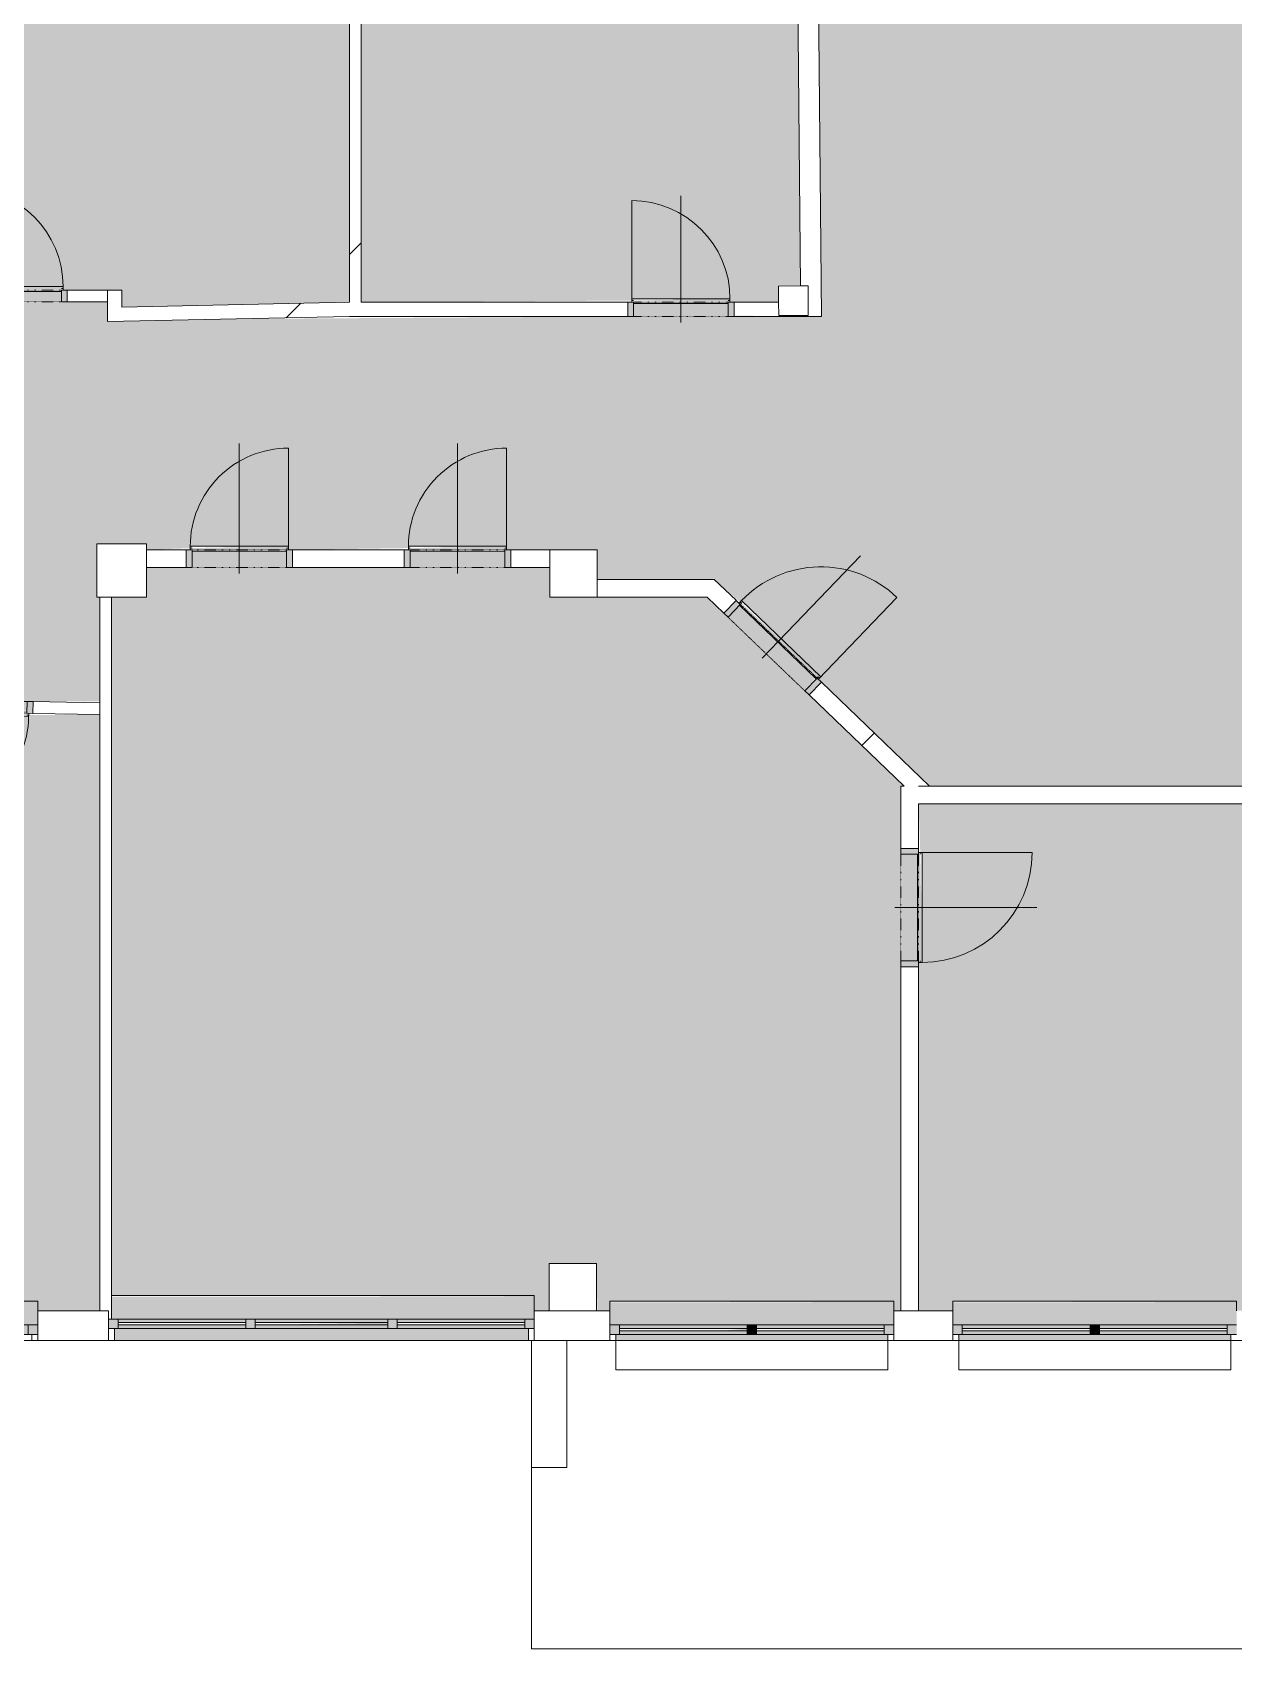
# Model space of a CAD drawing. Header units: millimetres. Extents: x 48671 to 278361, y -45352 to 20466.
# Drawn here: x 208099 to 218259, y -31577 to -17908 of the extents above; entities that cross this region are included whole.
import ezdxf

# ---------------------------------------------------------------- set-up
doc = ezdxf.new("R2010")
doc.units = ezdxf.units.MM
doc.linetypes.add('Čerchovaná se dvěma tečkami', pattern=[2.59, 1, -0.53, 0, -0.53, 0, -0.53])
for name, color, linetype, lineweight in [('A-DETL-THIN', 151, 'Continuous', 13), ('A-DOOR', 31, 'Continuous', 13), ('A-DOOR-FRAM', 31, 'Continuous', 25), ('A-FLOR', 192, 'Continuous', 13), ('A-GENM', 13, 'Continuous', 13), ('A-GLAZ', 151, 'Continuous', 13), ('A-WALL', 113, 'Continuous', 13), ('A-WALL-PATT', 111, 'Continuous', 35), ('Q-SPCQ', 91, 'Continuous', 13), ('S-COLS', 52, 'Continuous', 13)]:
    doc.layers.add(name, color=color, linetype=linetype, lineweight=lineweight)
pattern_1 = [(45, (128744.6, 0), (-4242.64, 4242.64), [])]
pattern_2 = [(45, (128745, 0), (-7184.2, 7184.2), []), (45, (131618, 0), (-7184.2, 7184.2), []), (45, (137366, 0), (-4310.5, 10057.9), [4064, -2032, 67.06, -1964.94])]

# ---------------------------------------------------------------- blocks, each defined once
blk = doc.blocks.new('DVERE_1k_oblozka - DD03_01_800x1970_koupelna-1935638-Mapka _ závislý 4')
at = {"layer": 'A-DOOR', "lineweight": 9}
h = blk.add_hatch(color=151, dxfattribs=at)
h.paths.add_polyline_path([(450, -63), (450, 57), (400, 57), (400, -63)])
h.paths.add_polyline_path([(-400, -63), (-400, 57), (-450, 57), (-450, -63)])
blk.add_hatch(color=151, dxfattribs=at).paths.add_polyline_path([(321, 47), (400, 57), (415, 87), (-400, 72), (-400, 47)])
for p, q in [((0, -113), (0, 957)), ((-415, 57), (-415, 917)), ((-400, 57), (-450, 57)), ((-450, 57), (-450, -63)), ((415, 87), (-415, 87)), ((-415, 87), (-415, 72)), ((-415, 72), (-400, 72)), ((-400, -63), (-400, 57)), ((-400, 47), (400, 47)), ((305, 87), (-305, 87)), ((400, 72), (415, 72)), ((450, 57), (400, 57)), ((400, 57), (400, -63)), ((415, 72), (415, 87)), ((415, 87), (415, 57)), ((450, -63), (450, 57)), ((-450, -63), (-400, -63)), ((400, -63), (450, -63))]:
    blk.add_line(p, q, dxfattribs=at)
at = {"layer": 'A-DOOR', "linetype": 'Čerchovaná se dvěma tečkami', "lineweight": 9}
for p, q in [((-400, 57), (400, 57)), ((-400, -63), (400, -63))]:
    blk.add_line(p, q, dxfattribs=at)
at = {"layer": 'A-DOOR', "lineweight": 9}
blk.add_arc((-415, 87), 830, 360, 90, dxfattribs=at)
at = {"layer": 'A-DOOR-FRAM', "lineweight": 9}
for p, q in [((-400, 57), (-450, 57)), ((-400, -63), (-400, 57)), ((400, 57), (400, -63)), ((400, 57), (450, 57)), ((-450, -63), (-400, -63)), ((450, -63), (400, -63))]:
    blk.add_line(p, q, dxfattribs=at)
blk = doc.blocks.new('OKNO_1k_nadsvetlik - OKNO_1k_nadsvetlik_1200 x 1850-1969509-Mapka _ závislý 4')
at = {"layer": 'A-GLAZ', "lineweight": 9}
h = blk.add_hatch(color=256, dxfattribs=at)
h.paths.add_polyline_path([(520, 75), (520, -5), (600, -5), (600, 75)])
h.paths.add_polyline_path([(-600, 75), (-600, -5), (-520, -5), (-520, 75)])
blk.add_hatch(color=256, dxfattribs=at).paths.add_polyline_path([(-520, 75), (-520, -5), (520, -5), (520, 75), (-200, 75)])
for p, q in [((-550, 126), (-600, 126)), ((-600, 75), (-550, 75)), ((-520, 75), (-600, 75)), ((-550, 75), (-550, 125)), ((520, 75), (-520, 75)), ((-520, 75), (-520, -5)), ((600, 75), (520, 75)), ((520, -5), (520, 75)), ((600, 126), (550, 126)), ((550, 125), (550, 75)), ((550, 75), (600, 75)), ((-600, -5), (-520, -5)), ((-520, -5), (520, -5)), ((520, -5), (600, -5))]:
    blk.add_line(p, q, dxfattribs=at)
blk = doc.blocks.new('parapet s nosem_vnitní - parapet s nosem_vnitní-V112-Mapka _ závislý 4')
at = {"layer": 'A-GENM', "lineweight": 9}
for points in [[(-200, 0), (-600, 0), (-600, -190), (600, -190), (600, 0), (520, 0)], [(-600, -190), (-600, -197), (-200, -190)]]:
    blk.add_hatch(color=151, dxfattribs=at).paths.add_polyline_path(points)
for p, q in [((-600, -190), (-600, -120)), ((600, -120), (600, -190)), ((-600, -190), (-600, -200)), ((-600, -200), (600, -200)), ((-600, -200), (600, -200)), ((600, -200), (600, -190))]:
    blk.add_line(p, q, dxfattribs=at)
blk = doc.blocks.new('OKNO_3k_nadsvetlik - OKNO_3k_nadsvetlik_3600x1850-1975422-Mapka _ závislý 4')
at = {"layer": 'A-GLAZ', "lineweight": 9}
h = blk.add_hatch(color=256, dxfattribs=at)
h.paths.add_polyline_path([(1800, 25), (1720, 25), (1720, -55), (1800, -53)])
h.paths.add_polyline_path([(-1800, 25), (-1800, -55), (-1720, -55), (-1720, 25)])
h = blk.add_hatch(color=256, dxfattribs=at)
h.paths.add_polyline_path([(-640, 25), (-1720, 25), (-1720, -5), (-640, -5)])
h.paths.add_polyline_path([(746, 25), (640, 25), (640, -5), (1720, -5), (1720, 25)])
h.paths.add_polyline_path([(-560, 25), (-560, -5), (560, -5), (560, 25)])
h.paths.add_polyline_path([(560, -25), (-560, -25), (-560, -55), (560, -55)])
h.paths.add_polyline_path([(-1307, -25), (-1720, -25), (-1720, -55), (-640, -55), (-640, -25)])
h.paths.add_polyline_path([(746, -25), (640, -25), (640, -55), (1720, -55), (1720, -25)])
h = blk.add_hatch(color=256, dxfattribs=at)
h.paths.add_polyline_path([(-640, 25), (-640, -55), (-560, -55), (-560, 25)])
h.paths.add_polyline_path([(560, 25), (560, -55), (640, -55), (640, 25)])
blk.add_hatch(color=256, dxfattribs=at).paths.add_polyline_path([(-560, -5), (-560, -25), (560, -5)])
at = {"layer": 'A-GLAZ', "color": 63, "lineweight": 9}
for p, q in [((-1800, 25), (-1750, 25)), ((-1720, 25), (-1800, 25)), ((-1750, 25), (-1750, 125)), ((-1720, -55), (-1720, 25)), ((-560, 25), (-640, 25)), ((-640, 25), (-640, -55)), ((-560, -55), (-560, 25)), ((640, 25), (560, 25)), ((560, 25), (560, -55)), ((640, -55), (640, 25)), ((1800, 25), (1720, 25)), ((1720, 25), (1720, -55)), ((1750, 125), (1750, 25)), ((1750, 25), (1800, 25)), ((-1800, -55), (-1720, -55)), ((-640, -5), (-1720, -5)), ((-1720, -5), (-1720, -25)), ((-1720, -25), (-640, -25)), ((-640, -25), (-640, -5)), ((-640, -55), (-560, -55)), ((560, -5), (-560, -5)), ((-560, -5), (-560, -25)), ((-560, -25), (560, -25)), ((560, -25), (560, -5)), ((560, -55), (640, -55)), ((1720, -5), (640, -5)), ((640, -5), (640, -25)), ((640, -25), (1720, -25)), ((1720, -25), (1720, -5)), ((1720, -55), (1800, -55))]:
    blk.add_line(p, q, dxfattribs=at)
at = {"layer": 'A-GLAZ', "color": 40, "lineweight": 9}
for p, q in [((-1750, 126), (-1775, 126)), ((1800, 126), (1750, 126))]:
    blk.add_line(p, q, dxfattribs=at)
at = {"layer": 'A-GLAZ', "color": 41, "lineweight": 9}
blk.add_line((1750, 126), (-1750, 126), dxfattribs=at)
at = {"layer": 'A-GLAZ', "color": 101, "lineweight": 9}
for p, q in [((-640, 25), (-1720, 25)), ((560, 25), (-560, 25)), ((1720, 25), (640, 25)), ((-1720, -55), (-640, -55)), ((-560, -55), (560, -55)), ((640, -55), (1720, -55))]:
    blk.add_line(p, q, dxfattribs=at)
blk = doc.blocks.new('parapet s nosem_vnitní - parapet s nosem_vnitní-1280309-Mapka _ závislý 4')
at = {"layer": 'A-GENM', "lineweight": 9}
blk.add_hatch(color=151, dxfattribs=at).paths.add_polyline_path([(-560, 0), (-1800, 0), (-1800, -190), (1775, -190), (1775, 0), (560, 0)])
at = {"layer": 'A-GENM', "color": 101, "lineweight": 9}
for p, q in [((-1800, -190), (-1800, -70)), ((-1800, -190), (-1800, -200)), ((-1800, -200), (1779, -200)), ((-1800, -200), (1779, -200))]:
    blk.add_line(p, q, dxfattribs=at)
blk = doc.blocks.new('parapet_ext - parapet_ext-1802008-Mapka _ závislý 4')
at = {"layer": 'Q-SPCQ', "lineweight": 9}
blk.add_hatch(color=151, dxfattribs=at).paths.add_polyline_path([(1750, 100), (-1750, 100), (-1750, 0), (1750, 0)])
at = {"layer": 'Q-SPCQ', "color": 101, "lineweight": 9}
blk.add_line((-1750, 100), (1750, 100), dxfattribs=at)
blk = doc.blocks.new('OKNO_2k_nadsvetlik - OKNO_2k_nadsvetlik 1800x2400-1972502-Mapka _ závislý 4')
at = {"layer": 'A-GLAZ', "lineweight": 9}
h = blk.add_hatch(color=256, dxfattribs=at)
h.paths.add_polyline_path([(-1120, 75), (-1200, 70), (-1200, -5), (-1120, -5), (-1120, 70)])
h.paths.add_polyline_path([(1200, 75), (1120, 75), (1120, -5), (1200, -5)])
h = blk.add_hatch(color=256, dxfattribs=at)
h.paths.add_polyline_path([(-40, 75), (-1120, 70), (-1120, 45), (-40, 45)])
h.paths.add_polyline_path([(40, 75), (40, 45), (1120, 45), (1120, 75), (279, 75)])
h.paths.add_polyline_path([(279, 25), (40, 25), (40, -5), (1120, -5), (1120, 25)])
h.paths.add_polyline_path([(-748, 25), (-1120, 25), (-1120, -5), (-40, -5), (-40, 25)])
for points in [[(-40, -5), (40, -5), (40, 75), (-40, 75)], [(40, 45), (40, 25), (279, 45)]]:
    blk.add_hatch(color=256, dxfattribs=at).paths.add_polyline_path(points)
for p, q in [((-1150, 126), (-1200, 126)), ((-1200, 75), (-1150, 75)), ((-1120, 75), (-1200, 75)), ((-1150, 75), (-1150, 125)), ((-1120, -5), (-1120, 75)), ((-40, 75), (-1120, 75)), ((-40, 45), (-1120, 45)), ((-1120, 45), (-1120, 25)), ((-1120, 25), (-40, 25)), ((40, 75), (-40, 75)), ((-40, 75), (-40, -5)), ((-40, 25), (-40, 45)), ((1120, 75), (40, 75)), ((40, -5), (40, 75)), ((1120, 45), (40, 45)), ((40, 45), (40, 25)), ((40, 25), (1120, 25)), ((1200, 75), (1120, 75)), ((1120, 75), (1120, -5)), ((1120, 25), (1120, 45)), ((1200, 126), (1150, 126)), ((1150, 125), (1150, 75)), ((1150, 75), (1200, 75)), ((-1200, -5), (-1120, -5)), ((-1120, -5), (-40, -5)), ((-40, -5), (40, -5)), ((40, -5), (1120, -5)), ((1120, -5), (1200, -5))]:
    blk.add_line(p, q, dxfattribs=at)
blk = doc.blocks.new('parapet s nosem_vnitní - parapet s nosem_vnitní-V114-Mapka _ závislý 4')
at = {"layer": 'A-GENM', "lineweight": 9}
blk.add_hatch(color=151, dxfattribs=at).paths.add_polyline_path([(40, 0), (-1200, 0), (-1200, -190), (1200, -190), (1200, 0), (279, 0)])
for p, q in [((-1200, -190), (-1200, -120)), ((1200, -120), (1200, -190)), ((-1200, -190), (-1200, -200)), ((-1200, -200), (1200, -200)), ((-1200, -200), (1200, -200)), ((1200, -200), (1200, -190))]:
    blk.add_line(p, q, dxfattribs=at)
blk = doc.blocks.new('parapet_ext - parapet_ext-1801991-Mapka _ závislý 4')
at = {"layer": 'Q-SPCQ', "lineweight": 9}
blk.add_hatch(color=151, dxfattribs=at).paths.add_polyline_path([(-1150, 50), (-1150, 0), (1150, 0), (1150, 50), (-1120, 50)])
for p, q in [((-1150, 51), (-1150, 300)), ((-1150, 300), (1150, 300)), ((1150, 300), (1150, 51))]:
    blk.add_line(p, q, dxfattribs=at)
blk = doc.blocks.new('OKNO_2k_nadsvetlik - OKNO_2k_nadsvetlik 2400 x 1850-1972488-Mapka _ závislý 4')
at = {"layer": 'A-GLAZ', "lineweight": 9}
h = blk.add_hatch(color=256, dxfattribs=at)
h.paths.add_polyline_path([(1125, 75), (1120, 75), (1125, -5), (1200, -5), (1200, 75)])
h.paths.add_polyline_path([(-1120, 75), (-1200, 70), (-1200, -5), (-1120, -5), (-1120, 70)])
h = blk.add_hatch(color=256, dxfattribs=at)
h.paths.add_polyline_path([(40, 75), (40, 45), (1120, 45), (1120, 75)])
h.paths.add_polyline_path([(-1120, 75), (-1120, 45), (-40, 45), (-40, 75), (-928, 75)])
h.paths.add_polyline_path([(-40, 25), (-1120, 25), (-1120, -5), (-40, -5)])
h.paths.add_polyline_path([(1120, 25), (40, 25), (40, -5), (1120, -5)])
blk.add_hatch(color=256, dxfattribs=at).paths.add_polyline_path([(-40, -5), (40, -5), (40, 75), (-40, 75)])
for p, q in [((-1150, 126), (-1200, 126)), ((-1200, 75), (-1150, 75)), ((-1120, 75), (-1200, 75)), ((-1150, 75), (-1150, 125)), ((-1120, -5), (-1120, 75)), ((-40, 75), (-1120, 75)), ((-40, 45), (-1120, 45)), ((-1120, 45), (-1120, 25)), ((-1120, 25), (-40, 25)), ((40, 75), (-40, 75)), ((-40, 75), (-40, -5)), ((-40, 25), (-40, 45)), ((1120, 75), (40, 75)), ((40, -5), (40, 75)), ((1120, 45), (40, 45)), ((40, 45), (40, 25)), ((40, 25), (1120, 25)), ((1200, 75), (1120, 75)), ((1120, 75), (1120, -5)), ((1120, 25), (1120, 45)), ((1200, 126), (1150, 126)), ((1150, 125), (1150, 75)), ((1150, 75), (1200, 75)), ((-1200, -5), (-1120, -5)), ((-1120, -5), (-40, -5)), ((-40, -5), (40, -5)), ((40, -5), (1120, -5)), ((1120, -5), (1200, -5))]:
    blk.add_line(p, q, dxfattribs=at)
blk = doc.blocks.new('DVERE_1k_oblozka - DD03_01_900x1970_koupelna-V148-Mapka _ závislý 4')
at = {"layer": 'A-DOOR', "lineweight": 9}
h = blk.add_hatch(color=151, dxfattribs=at)
h.paths.add_polyline_path([(500, -78), (500, 72), (450, 72), (450, -78)])
h.paths.add_polyline_path([(-450, -78), (-450, 72), (-500, 72), (-500, -78)])
blk.add_hatch(color=151, dxfattribs=at).paths.add_polyline_path([(465, 102), (-450, 87), (-450, 62), (450, 72), (450, 87)])
for p, q in [((-465, 72), (-465, 1032)), ((0, -128), (0, 1072)), ((-450, 72), (-500, 72)), ((-500, 72), (-500, -78)), ((465, 102), (-465, 102)), ((-465, 102), (-465, 87)), ((-465, 87), (-450, 87)), ((-450, -78), (-450, 72)), ((-450, 62), (450, 62)), ((355, 102), (-355, 102)), ((450, 87), (465, 87)), ((500, 72), (450, 72)), ((450, 72), (450, -78)), ((465, 87), (465, 102)), ((465, 102), (465, 72)), ((500, -78), (500, 72)), ((-500, -78), (-450, -78)), ((450, -78), (500, -78))]:
    blk.add_line(p, q, dxfattribs=at)
at = {"layer": 'A-DOOR', "linetype": 'Čerchovaná se dvěma tečkami', "lineweight": 9}
for p, q in [((-450, 72), (450, 72)), ((-450, -78), (450, -78))]:
    blk.add_line(p, q, dxfattribs=at)
at = {"layer": 'A-DOOR', "lineweight": 9}
blk.add_arc((-465, 102), 930, 360, 90, dxfattribs=at)
at = {"layer": 'A-DOOR-FRAM', "lineweight": 9}
for p, q in [((-450, 72), (-500, 72)), ((-450, -78), (-450, 72)), ((450, 72), (450, -78)), ((450, 72), (500, 72)), ((-500, -78), (-450, -78)), ((500, -78), (450, -78))]:
    blk.add_line(p, q, dxfattribs=at)
blk = doc.blocks.new('DVERE_1k_oblozka - DD03_01_900x1970_koupelna-1549515-Mapka _ závislý 4')
at = {"layer": 'A-DOOR', "lineweight": 9}
h = blk.add_hatch(color=151, dxfattribs=at)
h.paths.add_polyline_path([(-500, -72), (-450, -72), (-450, 78), (-500, 78), (-500, -40)])
h.paths.add_polyline_path([(450, -72), (500, -72), (500, 78), (450, 78)])
blk.add_hatch(color=151, dxfattribs=at).paths.add_polyline_path([(-465, -102), (450, -87), (440, -62), (-450, -72), (-452, -89)])
for p, q in [((-500, 78), (-450, 78)), ((-500, -72), (-500, 78)), ((-450, 78), (-450, -72)), ((0, 128), (0, -1072)), ((450, 78), (500, 78)), ((450, -72), (450, 78)), ((500, 78), (500, -72)), ((-450, -72), (-500, -72)), ((-465, -72), (-465, -1032)), ((-465, -87), (-450, -87)), ((-465, -102), (-465, -87)), ((-465, -87), (-465, -102)), ((-450, -87), (-465, -87)), ((465, -102), (-465, -102)), ((-450, -62), (450, -62)), ((-450, -87), (-450, -62)), ((355, -102), (-355, -102)), ((450, -62), (450, -87)), ((500, -72), (450, -72)), ((450, -87), (465, -87)), ((465, -87), (450, -87)), ((465, -102), (465, -72)), ((465, -87), (465, -102)), ((465, -102), (465, -87))]:
    blk.add_line(p, q, dxfattribs=at)
at = {"layer": 'A-DOOR', "linetype": 'Čerchovaná se dvěma tečkami', "lineweight": 9}
for p, q in [((-450, 78), (450, 78)), ((-450, -72), (450, -72))]:
    blk.add_line(p, q, dxfattribs=at)
at = {"layer": 'A-DOOR', "lineweight": 9}
blk.add_arc((-465, -102), 930, 270, 0, dxfattribs=at)
at = {"layer": 'A-DOOR-FRAM', "lineweight": 9}
for p, q in [((-500, 78), (-450, 78)), ((-450, 78), (-450, -72)), ((450, -72), (450, 78)), ((500, 78), (450, 78)), ((-450, -72), (-500, -72)), ((450, -72), (500, -72))]:
    blk.add_line(p, q, dxfattribs=at)
blk = doc.blocks.new('DVERE_1k_oblozka - DD03_01_800x1970_koupelna-1549528-Mapka _ závislý 4')
at = {"layer": 'A-DOOR', "lineweight": 9}
h = blk.add_hatch(color=151, dxfattribs=at)
h.paths.add_polyline_path([(450, 78), (400, 78), (400, -72), (450, -72)])
h.paths.add_polyline_path([(-400, 78), (-450, 78), (-450, -72), (-400, -72)])
blk.add_hatch(color=151, dxfattribs=at).paths.add_polyline_path([(400, -62), (-400, -72), (-415, -102), (400, -87), (400, -72)])
for p, q in [((-450, 78), (-400, 78)), ((-450, -72), (-450, 78)), ((-400, 78), (-400, -72)), ((0, 128), (0, -972)), ((400, 78), (450, 78)), ((400, -72), (400, 78)), ((450, 78), (450, -72)), ((-400, -72), (-450, -72)), ((-415, -72), (-415, -932)), ((-415, -87), (-400, -87)), ((-415, -102), (-415, -87)), ((415, -102), (-415, -102)), ((-400, -62), (400, -62)), ((305, -102), (-305, -102)), ((450, -72), (400, -72)), ((400, -87), (415, -87)), ((415, -102), (415, -72)), ((415, -87), (415, -102))]:
    blk.add_line(p, q, dxfattribs=at)
at = {"layer": 'A-DOOR', "linetype": 'Čerchovaná se dvěma tečkami', "lineweight": 9}
for p, q in [((-400, 78), (400, 78)), ((-400, -72), (400, -72))]:
    blk.add_line(p, q, dxfattribs=at)
at = {"layer": 'A-DOOR', "lineweight": 9}
blk.add_arc((-415, -102), 830, 270, 0, dxfattribs=at)
at = {"layer": 'A-DOOR-FRAM', "lineweight": 9}
for p, q in [((-450, 78), (-400, 78)), ((-400, 78), (-400, -72)), ((400, -72), (400, 78)), ((450, 78), (400, 78)), ((-400, -72), (-450, -72)), ((400, -72), (450, -72))]:
    blk.add_line(p, q, dxfattribs=at)
blk = doc.blocks.new('DVERE_1k_oblozka - DD03_01_800x1970_koupelna-1549519-Mapka _ závislý 4')
at = {"layer": 'A-DOOR', "lineweight": 9}
h = blk.add_hatch(color=151, dxfattribs=at)
h.paths.add_polyline_path([(450, -47), (450, 53), (400, 53), (400, -47)])
h.paths.add_polyline_path([(-400, -47), (-400, 53), (-450, 53), (-450, -47)])
blk.add_hatch(color=151, dxfattribs=at).paths.add_polyline_path([(415, -77), (400, -37), (-400, -47), (-415, -77), (91, -77)])
for p, q in [((-450, 53), (-400, 53)), ((-450, -47), (-450, 53)), ((-400, 53), (-400, -47)), ((0, 103), (0, -947)), ((400, 53), (450, 53)), ((400, -47), (400, 53)), ((450, 53), (450, -47)), ((-400, -47), (-450, -47)), ((-415, -47), (-415, -907)), ((-415, -62), (-400, -62)), ((-415, -77), (-415, -62)), ((415, -77), (-415, -77)), ((-400, -37), (400, -37)), ((305, -77), (-305, -77)), ((450, -47), (400, -47)), ((400, -62), (415, -62)), ((415, -77), (415, -47)), ((415, -62), (415, -77))]:
    blk.add_line(p, q, dxfattribs=at)
at = {"layer": 'A-DOOR', "linetype": 'Čerchovaná se dvěma tečkami', "lineweight": 9}
for p, q in [((-400, 53), (400, 53)), ((-400, -47), (400, -47))]:
    blk.add_line(p, q, dxfattribs=at)
at = {"layer": 'A-DOOR', "lineweight": 9}
blk.add_arc((-415, -77), 830, 270, 0, dxfattribs=at)
at = {"layer": 'A-DOOR-FRAM', "lineweight": 9}
for p, q in [((-450, 53), (-400, 53)), ((-400, 53), (-400, -47)), ((400, -47), (400, 53)), ((450, 53), (400, 53)), ((-400, -47), (-450, -47)), ((400, -47), (450, -47))]:
    blk.add_line(p, q, dxfattribs=at)
blk = doc.blocks.new('DVERE_1k_oblozka - DD03_01_800x1970_koupelna-1549521-Mapka _ závislý 4')
at = {"layer": 'A-DOOR', "lineweight": 9}
h = blk.add_hatch(color=151, dxfattribs=at)
h.paths.add_polyline_path([(400, 47), (400, -53), (450, -53), (450, 47)])
h.paths.add_polyline_path([(-450, 47), (-450, -53), (-400, -53), (-400, 47)])
blk.add_hatch(color=151, dxfattribs=at).paths.add_polyline_path([(-398, 77), (-400, 62), (-398, 37), (400, 47), (415, 77), (165, 77)])
for p, q in [((-415, 47), (-415, 907)), ((0, -103), (0, 947)), ((-400, 47), (-450, 47)), ((-450, 47), (-450, -53)), ((415, 77), (-415, 77)), ((-415, 77), (-415, 62)), ((-415, 62), (-400, 62)), ((-400, -53), (-400, 47)), ((-400, 37), (400, 37)), ((305, 77), (-305, 77)), ((400, 62), (415, 62)), ((450, 47), (400, 47)), ((400, 47), (400, -53)), ((415, 62), (415, 77)), ((415, 77), (415, 47)), ((450, -53), (450, 47)), ((-450, -53), (-400, -53)), ((400, -53), (450, -53))]:
    blk.add_line(p, q, dxfattribs=at)
at = {"layer": 'A-DOOR', "linetype": 'Čerchovaná se dvěma tečkami', "lineweight": 9}
for p, q in [((-400, 47), (400, 47)), ((-400, -53), (400, -53))]:
    blk.add_line(p, q, dxfattribs=at)
at = {"layer": 'A-DOOR', "lineweight": 9}
blk.add_arc((-415, 77), 830, 360, 90, dxfattribs=at)
at = {"layer": 'A-DOOR-FRAM', "lineweight": 9}
for p, q in [((-400, 47), (-450, 47)), ((-400, -53), (-400, 47)), ((400, 47), (400, -53)), ((400, 47), (450, 47)), ((-450, -53), (-400, -53)), ((450, -53), (400, -53))]:
    blk.add_line(p, q, dxfattribs=at)

msp = doc.modelspace()

# ---------------------------------------------------------------- hatches: boundary and pattern name
at = {"layer": 'A-FLOR'}
h = msp.add_hatch(color=151, dxfattribs=at)
h.paths.add_polyline_path([(200484.2, -30076.6), (200484.2, -29535.6), (200884.2, -29535.6), (200884.2, -24894.3), (200094.2, -24909.3), (200092.1, -24924.3), (199294.2, -24909.3), (199279.2, -24894.3), (198684.2, -24894.3), (198684.2, -30076.6), (199174.4, -30076.6), (199174.4, -29899.5), (200374.4, -29906.6), (200374.4, -30076.6)])
h.paths.add_polyline_path([(194394.2, -30046.6), (194488.9, -30046.6), (194488.9, -29676.6), (194738.9, -29676.6), (194738.9, -26754.6), (193001.8, -25176.6), (192904.2, -25191.6), (192904.2, -25206.6), (192004.2, -25191.6), (191989.2, -25176.6), (191772.8, -25176.6), (191772.8, -30046.6), (191994.2, -30046.6), (191994.2, -29896.9), (194394.2, -29906.6)])
h.paths.add_polyline_path([(182994.2, -30046.6), (182994.2, -29901.6), (183894.2, -29906.6), (183894.2, -30046.6), (184194.2, -30046.6), (184194.2, -29899.5), (185394.2, -29906.6), (185394.2, -30046.6), (185695.1, -30046.6), (185695.1, -23684), (184977.6, -23708.3), (184972.4, -23718.2), (184072.4, -23703.2), (184072.3, -23693.3), (182906, -23700), (182906, -23970), (182486, -23970), (182486, -24139.3), (182564.6, -24139.3), (182556, -25639.3), (182486, -25639.3), (182486, -29535.6), (182886, -29535.6), (182904.6, -30046.6)])
h.paths.add_polyline_path([(188484.8, -30046.6), (188444.7, -26558.1), (190233.7, -25126.8), (190035.6, -24954.6), (190014.9, -24943.5), (189410.9, -24295.7), (189410.6, -24274.5), (188995.1, -23844.3), (188995.1, -23917.4), (188595.1, -23917.4), (188593.4, -23667.4), (185845.1, -23699.3), (185845.1, -30046.6), (185994.2, -30046.6), (185994.2, -29896.9), (188394.2, -29906.6), (188394.2, -30046.6), (188444.7, -30046.6)])
h.paths.add_polyline_path([(191609.2, -30046.6), (191609.3, -30046.6), (191609.2, -25176.6), (191374.2, -25191.6), (191374.2, -25206.6), (190474.2, -25191.6), (190459.2, -25176.6), (190424.2, -25176.6), (190411.6, -25176.6), (188595.6, -26629.6), (188635.1, -29676.6), (188995.1, -29676.6), (188995.1, -29896.9), (191394.2, -29906.6), (191394.2, -30046.6)])
h.paths.add_polyline_path([(194888.9, -30046.6), (194984.2, -30046.6), (194984.2, -29846.9), (198584.2, -29846.9), (198584.2, -23686.6), (194881.4, -23686.6), (194881.4, -23936.6), (194481.4, -23936.6), (194481.4, -23710.4), (193952.5, -24289.8), (193942.5, -24311.6), (193317.3, -24937.4), (193293.3, -24940.7), (193152.7, -25101.6), (194888.9, -26688.5), (194888.9, -29856.6)])
h.paths.add_polyline_path([(215444.2, -28719.3), (215444.2, -25759.3), (215584.2, -25759.3), (215579.6, -24859.3), (215444.2, -24859.3), (215444.2, -24281.8), (215471.3, -24281.8), (214632.2, -23477.1), (214720.2, -23367.5), (214079.5, -22753.1), (213982.6, -22854.1), (213805.5, -22684.3), (212474.5, -22684.3), (212474.5, -22434.3), (212094.5, -22434.3), (212094.5, -22294.3), (211294.5, -22294.3), (211294.5, -22434.3), (210249.2, -22434.3), (210249.2, -22294.3), (209449.2, -22294.3), (209449.2, -22434.3), (209064.2, -22434.3), (209064.2, -22684.3), (208769.2, -22684.3), (208769.2, -28589.6), (212344.2, -28599.3), (212344.2, -28719.3), (212469.2, -28719.3), (212469.2, -28319.3), (212869.2, -28319.3), (212878.4, -28719.3), (212984.2, -28719.3), (212984.2, -28639.6), (215384.2, -28649.3), (215384.2, -28719.3)])
h.paths.add_polyline_path([(218284.2, -28719.3), (218469.2, -28719.3), (218469.2, -28319.3), (218719.2, -28319.3), (218719.2, -24431.8), (215594.2, -24431.8), (215609.2, -24859.3), (215624.2, -24859.3), (215609.2, -25759.3), (215594.2, -25774.3), (215594.2, -28719.3), (215884.2, -28719.3), (215884.2, -28639.6), (218284.2, -28649.3)])
h.paths.add_polyline_path([(206834.2, -28719.3), (206944.2, -28719.3), (206944.2, -28642.2), (208144.2, -28649.3), (208144.2, -28719.3), (208669.2, -28719.3), (208669.2, -23677.1), (208053.3, -23682.1), (208067.7, -23696.9), (207253, -23668), (207237.8, -23652.8), (206872.9, -23652.2), (206872.9, -23956.6), (206444.7, -23956.6), (206434.2, -26076.1), (206434.2, -28319.3), (206834.2, -28319.3), (206834.2, -28649.3)])
h.paths.add_polyline_path([(218934.2, -28719.3), (218934.2, -28639.6), (221334.2, -28649.3), (221334.2, -28719.3), (221934.2, -28719.3), (221934.2, -28642.2), (223134.2, -28649.3), (223134.2, -28719.3), (223454.2, -28719.3), (223454.2, -28644.3), (224354.2, -28649.3), (224354.2, -28719.3), (224484.2, -28719.3), (224484.2, -28319.3), (224884.2, -28319.3), (224884.2, -25308.2), (220453.7, -25276.5), (220468.2, -25291.4), (219553.5, -25266.7), (219538.3, -25251.5), (218869.2, -25251.1), (218869.2, -28719.3)])
h.paths.add_polyline_path([(220453.7, -25251.2), (220455.1, -25111.2), (224884.2, -25158.2), (224884.2, -24364.3), (224805.6, -24364.3), (224814.2, -22864.3), (224884.2, -22864.3), (224884.2, -22684.3), (224484.2, -22684.3), (224483.9, -22468.2), (220441.4, -22420.6), (220266.2, -22682.2), (220268.3, -22691.6), (219690.9, -23401.6), (219674.6, -23405.3), (218869.2, -24439.5), (218869.2, -25094.4), (219555.2, -25101.7), (219555.2, -25241.7), (220453.6, -25251.2)])
h.paths.add_polyline_path([(201144.2, -25069.3), (201144.2, -24889.3), (206334.2, -24889.3), (206332.1, -23646.6), (200984.5, -23646.6), (200984.6, -24889.3), (201134.5, -24894.3), (201141.5, -25019.3)])
h.paths.add_polyline_path([(192904.2, -25026.6), (193012.4, -25015.6), (194440.7, -23536.6), (198384.2, -23536.6), (198384.2, -23166.6), (198684.2, -23166.6), (198684.2, -24794.3), (200884.2, -24794.3), (200884.2, -23937.5), (200484.6, -23937.5), (200484.6, -23527.5), (202081.7, -23527.4), (202081.7, -22376.5), (205721.7, -22376.5), (205722.1, -21816.5), (206781.7, -21816.5), (206774.9, -23436.6), (206342.9, -23436.6), (206342.9, -23536.6), (207255, -23553.1), (207255, -23643), (208053.6, -23643), (208054.9, -23566.6), (208669.2, -23566.6), (208669.2, -22684.3), (208644.2, -22684.3), (208644.2, -22234.3), (209064.2, -22234.3), (209064.2, -22284.3), (209449.2, -22269.3), (209449.2, -22254.3), (210249.2, -22269.3), (210264.2, -22284.3), (211294.5, -22269.3), (211294.5, -22254.3), (212094.5, -22269.3), (212109.5, -22284.3), (212874.5, -22284.3), (212874.5, -22534.3), (213865.8, -22534.3), (214096.8, -22735.1), (214118.5, -22735.1), (214746.4, -23358), (214746.4, -23378.8), (215688, -24281.8), (218801.9, -24281.8), (219586.3, -23303), (219696.9, -23360.3), (220213.8, -22668.2), (220125.5, -22582.1), (220276.4, -22354.9), (220283.1, -21754.2), (220373.1, -21754.2), (220373.1, -20955.1), (220292, -20954.2), (220292.5, -20379.5), (220258.8, -20379.1), (220258.8, -19225.7), (220233.8, -19225.7), (220233.8, -19175.3), (220159, -19175.3), (220144, -18955.3), (220129, -18955.3), (220144, -18355.3), (220159, -18340.3), (220159, -17238.3), (217210.5, -17238.3), (217210, -17408.3), (216184.4, -17408.3), (216184.4, -17535.4), (214984.4, -17528.3), (214984.4, -17408.3), (214746.1, -17408.3), (214770.9, -20310.9), (213984.3, -20303.3), (213984.3, -20200.9), (213184.3, -20200.9), (213184.3, -20310.9), (209797.8, -20331.6), (208734.4, -20353.9), (208734.4, -20188), (208344.4, -20188), (208344.4, -20098), (207544.4, -20098), (207544.4, -20188), (206504.4, -20188), (206497.9, -17808.3), (206371.4, -17808.3), (206371.4, -17238.3), (204119.8, -17238.3), (204134.8, -17851.9), (204149.8, -17851.9), (204134.8, -18651.9), (204119.8, -18666.9), (204134.8, -19775.4), (204149.8, -19775.4), (204134.8, -20375.4), (204119.8, -20390.4), (204119.8, -20656.9), (202017.1, -20656.9), (202017.1, -20280.9), (201868.1, -20295.9), (201868.1, -20310.9), (201268.1, -20295.9), (201253.1, -20280.9), (200854, -20280.9), (200854, -21508.2), (200201.4, -21523.2), (200201.4, -21538.2), (199601.4, -21523.2), (199586.4, -21508.2), (197871.4, -21523.2), (197886.4, -21538.2), (197271.4, -21523.2), (197256.4, -21508.2), (197121.4, -21523.2), (197121.4, -21748.2), (196257.6, -21748.2), (196257.6, -21658.2), (195357.6, -21658.2), (195357.6, -21748.2), (192167.4, -21748.2), (190545.1, -20300.6), (190545.1, -18728.2), (190272.1, -18728.2), (190272.1, -18805.2), (189072.1, -18798.2), (189072.1, -18728.2), (188995.1, -18728.2), (188995.1, -20625.8), (188905.1, -20625.8), (188905.1, -21425.8), (188995.1, -21425.8), (188995.1, -21715.8), (184075.1, -21715.8), (184072.3, -22135.8), (182486, -22135.8), (182486, -22265.8), (182246, -22265.8), (182257, -23165.8), (182486, -23165.8), (182492.1, -23552.4), (184071.5, -23543.6), (184075.1, -23683.3), (184972.2, -23678.2), (184972.4, -23538.2), (186866.7, -23527.3), (186866.7, -23362.9), (187090.8, -23361.6), (187091.8, -23526), (188995.1, -23517.4), (188995.1, -23628.3), (190345.4, -25026.6), (192765.1, -25026.6)])
h.paths.add_polyline_path([(218801.9, -22689.3), (218484.2, -22689.3), (218484.2, -22289.3), (218884.2, -22289.3), (218869.2, -22689.3)])
h.paths.add_polyline_path([(220441.4, -22420.6), (220441, -22388.8), (220428.2, -22401)])
h.paths.add_polyline_path([(224484.2, -22318.2), (224484.2, -22284.3), (224884.2, -22269.9), (224884.2, -20426.5), (223367.1, -20479.4), (220397.7, -20443), (220412.9, -20949.7), (220422, -20955.5), (220398.1, -21755.5), (220382.9, -21770.6), (220382.5, -22269.9), (224468.9, -22318)])
h.paths.add_polyline_path([(195012.6, -21648.2), (195357.6, -21633.2), (195357.6, -21618.2), (196257.6, -21633.2), (196272.6, -21648.2), (197021.4, -21648.2), (197021.4, -18728.2), (196242.1, -18728.2), (196242.1, -18805.2), (195042.1, -18798.2), (195042.1, -18728.2), (194881.4, -18728.2), (194881.4, -19128.2), (194481.4, -19128.2), (194481.4, -18728.2), (194142.1, -18728.2), (194142.1, -18805.2), (192942.1, -18798.2), (192942.1, -18728.2), (192042.1, -18728.2), (192042.1, -18805.2), (190842.1, -18798.2), (190842.1, -18728.2), (190695.1, -18728.2), (190695.1, -20233.4), (192224.6, -21598.2), (195012.6, -21618.2), (195012.6, -21633.2)])
h.paths.add_polyline_path([(187195.1, -21565.8), (188895.1, -21565.4), (188880.1, -21425.8), (188865.1, -21425.8), (188880.1, -20625.8), (188895.1, -20610.8), (188895.1, -19128.2), (188595.1, -19128.2), (188595.1, -18728.2), (187195.1, -18728.2), (187207.3, -20311.1), (187220.1, -20311.1), (187207.3, -20411.9), (187195.1, -20411.9), (187195.1, -21565.4)])
h.paths.add_polyline_path([(197271.4, -21498.2), (197871.4, -21498.2), (197886.4, -21408.2), (198671.4, -21408.2), (198671.4, -19988.2), (197871.4, -20003.2), (197871.4, -20018.2), (197271.4, -20003.2), (197256.4, -19988.2), (197121.4, -20003.2), (197121.4, -21408.2), (197271.4, -21408.2)])
h.paths.add_polyline_path([(200092.1, -21498.2), (200201.4, -21498.2), (200201.4, -21408.2), (200346.4, -21408.2), (200333.9, -19988.2), (200201.4, -20003.2), (200201.4, -20018.2), (199601.4, -20003.2), (199586.4, -19988.2), (198771.4, -19988.2), (198771.4, -21408.2), (199601.4, -21408.2), (199601.4, -21498.2)])
h.paths.add_polyline_path([(200594, -21408.2), (200773.7, -21408.2), (200754, -20280.9), (200446.4, -20280.9), (200446.4, -21408.2), (200554.5, -21408.2)])
h.paths.add_polyline_path([(202922.1, -20556.9), (202922.1, -20391.9), (203012.1, -20391.9), (203012.1, -19791.9), (202922.1, -19791.9), (202922.1, -19336.9), (202117.1, -19336.9), (202117.1, -20556.9)])
h.paths.add_polyline_path([(203636.8, -20556.9), (204019.8, -20556.9), (204019.8, -20375.4), (204109.8, -20375.4), (204109.8, -19775.4), (204019.8, -19775.4), (204019.8, -19336.9), (203022.1, -19336.9), (203037.1, -19791.9), (203052.1, -19791.9), (203037.1, -20391.9), (203022.1, -20402), (203022.1, -20556.9), (203282.7, -20556.9)])
h.paths.add_polyline_path([(223367.1, -20379.4), (224884.2, -20315.3), (223171.1, -20329.1), (223194.6, -20377.3)])
h.paths.add_polyline_path([(201583.1, -20270.9), (201868.1, -20270.9), (201868.1, -20180.9), (202017.1, -20180.9), (202017.1, -19236.9), (202427.1, -19236.9), (202427.1, -17626.9), (200859.9, -17626.9), (200859.9, -17888.3), (200460.4, -17888.3), (200484.6, -18728.2), (200984.6, -18728.2), (200984.6, -18867.5), (201119.2, -18867.5), (201134.2, -20180.9), (201268.1, -20180.9), (201268.1, -20270.9)])
h.paths.add_polyline_path([(208854.4, -20231.3), (210780.6, -20190.9), (210780.6, -17408.3), (210496.1, -17408.3), (210496.1, -17535.4), (209296.1, -17528.3), (209296.1, -17408.3), (208696.1, -17408.3), (208696.1, -17535.4), (207496.1, -17528.3), (207496.1, -17408.3), (206994.4, -17408.3), (206994.4, -20088), (207544.4, -20073), (207544.4, -20058), (208344.4, -20073), (208359.4, -20088), (208854.4, -20088), (208854.4, -20191)])
h.paths.add_polyline_path([(214409.4, -20190.9), (214410.6, -20190.9), (214411.6, -20053.3), (214594.6, -20051.2), (214571.1, -17408.3), (214354.4, -17408.3), (214354.4, -17535.4), (213154.4, -17528.3), (213154.4, -17408.3), (212833.7, -17408.3), (212833.7, -17808.3), (212433.7, -17808.3), (212433.7, -17408.3), (212304.4, -17408.3), (212304.4, -17535.4), (211104.4, -17528.3), (211104.4, -17408.3), (210880.6, -17408.3), (210880.6, -20190.9), (213184.3, -20175.9), (213184.3, -20160.9), (213984.3, -20175.9), (213999.3, -20190.9), (214034.3, -20190.9)])
h.paths.add_polyline_path([(201019.2, -20180.9), (201019.2, -18967.5), (200984.6, -18967.5), (200984.6, -19138.2), (200484.6, -19138.2), (200464.3, -18967.5), (200264.3, -18967.5), (200264.3, -18728.2), (200034.1, -18733.3), (200034.1, -18805.2), (198884.1, -18798.2), (198884.1, -18728.2), (198771.4, -18728.2), (198771.4, -19888.2), (200446.4, -19888.2), (200446.4, -20180.9), (200953.5, -20180.9)])
h.paths.add_polyline_path([(197921.4, -19888.2), (198521.4, -19888.2), (198521.4, -18728.2), (198342.1, -18728.2), (198342.1, -18805.2), (197142.1, -18798.2), (197121.4, -19888.2), (197901.4, -19888.2)])
h.paths.add_polyline_path([(203022.1, -19236.9), (204019.8, -19236.9), (204019.8, -18651.9), (204109.8, -18651.9), (204109.8, -17851.9), (204019.8, -17851.9), (204019.8, -17626.9), (202527.1, -17626.9), (202527.1, -19236.9), (202922.1, -19236.9)])
h.paths.add_polyline_path([(185992.1, -19113.6), (187095.1, -19105.4), (187095.1, -19071.9), (184303.3, -19113.6), (185506, -19113.6)])
h.paths.add_polyline_path([(220169, -18955.3), (220258.8, -18955.3), (220258.8, -18355.3), (220169, -18355.3)])
h.paths.add_polyline_path([(182906, -18911.2), (187095.1, -18871.9), (187095.1, -18728.2), (182906, -18730), (182906, -18909.7)])
h.paths.add_polyline_path([(224884.2, -17927.7), (224884.2, -17888.3), (224484.2, -17888.3), (224484.2, -17488.3), (220259, -17488.3), (220259, -17927.7), (224484.2, -17927.7)])
h.paths.add_polyline_path([(218870.4, -17888.3), (218470.4, -17866.2), (218470.4, -17488.3), (218870.4, -17488.3), (218870.4, -17880)])
h.paths.add_polyline_path([(200859.9, -17526.9), (204019.8, -17526.9), (204019.8, -17238.3), (200457.5, -17251.3), (200459.9, -17488.3), (200859.9, -17488.3)])
at = {"layer": 'A-WALL-PATT', "lineweight": 9}
h = msp.add_hatch(dxfattribs=at)
h.set_pattern_fill('FP_145', color=256, style=0, pattern_type=2)
h.set_pattern_definition(pattern_1)
h.paths.add_polyline_path([(210880.6, -20310.9), (210880.6, -17408.3), (210780.6, -17408.3), (210780.6, -20310.9)])
h = msp.add_hatch(dxfattribs=at)
h.set_pattern_fill('FP_145', color=256, style=0, pattern_type=2)
h.set_pattern_definition(pattern_1)
h.paths.add_polyline_path([(208854.4, -20351.3), (210780.6, -20311.1), (210780.6, -20191), (208854.4, -20231.3)])
h = msp.add_hatch(dxfattribs=at)
h.set_pattern_fill('FP_145', color=256, style=0, pattern_type=2)
h.set_pattern_definition(pattern_1)
h.paths.add_polyline_path([(215519.2, -24281.8), (215688, -24281.8), (214772.1, -23403.4), (214668.3, -23511.7), (215471.3, -24281.8)])
h.paths.add_polyline_path([(213946.5, -22819.5), (214050.3, -22711.3), (214022.2, -22684.3), (213805.5, -22684.3), (213905.2, -22779.9)])
h = msp.add_hatch(dxfattribs=at)
h.set_pattern_fill('FP_145', color=256, style=0, pattern_type=2)
h.set_pattern_definition(pattern_1)
h.paths.add_polyline_path([(208669.2, -23677.1), (208669.2, -23577.1), (208104.9, -23567.5), (208104.9, -23667.5), (208169.8, -23668.6)])
h.paths.add_polyline_path([(207203.3, -23652.2), (207203.3, -23552.2), (207012.6, -23548.9), (207011.6, -23648.9), (207148, -23651.3)])
h = msp.add_hatch(dxfattribs=at)
h.set_pattern_fill('FP_188', color=256, angle=45, style=0, pattern_type=2)
h.set_pattern_definition([(45, (218658, -28969), (-5747.4, 5747.4), []), (360, (227816, -26277), (5747.4, 5747.4), [1016, -10478.7]), (45, (228832, -26277), (-5747.4, 5747.4), [1016, -7112]), (90, (229550.6, -25559), (-5747.4, 5747.4), [1016, -10478.7]), (135, (229551, -24543), (-5747.4, -5747.4), [1016, -7112]), (360, (227816, -23824.3), (5747.4, 5747.4), [1016, -10478.7]), (45, (227098, -24543), (-5747.4, 5747.4), [1016, -7112]), (90, (227098, -25559), (-5747.4, 5747.4), [1016, -10478.7]), (135, (227816, -26277), (-5747.4, -5747.4), [1016, -7112]), (45, (230479.5, -22895.5), (-5747.4, 5747.4), [2032, -6096])])
h.paths.add_polyline_path([(225134.2, -28969.3), (225134.2, -28719.3), (224354.2, -28719.3), (224354.2, -28969.3), (225019.2, -28969.3)])
h.paths.add_polyline_path([(206434.2, -28969.3), (206944.2, -28969.3), (206944.2, -28719.3), (206434.2, -28719.3)])
h.paths.add_polyline_path([(208669.2, -28969.3), (208744.2, -28969.3), (208744.2, -28719.3), (208144.2, -28719.3), (208144.2, -28969.3)])
h.paths.add_polyline_path([(212869.2, -28969.3), (212984.2, -28969.3), (212984.2, -28719.3), (212344.2, -28719.3), (212344.2, -28969.3), (212619.2, -28969.3)])
h.paths.add_polyline_path([(223134.2, -28969.3), (223454.2, -28969.3), (223454.2, -28719.3), (223134.2, -28719.3)])
h.paths.add_polyline_path([(215444.2, -28969.3), (215884.2, -28969.3), (215884.2, -28719.3), (215384.2, -28719.3), (215384.2, -28969.3)])
h.paths.add_polyline_path([(221934.2, -28969.3), (221934.2, -28719.3), (221334.2, -28719.3), (221334.2, -28969.3)])
h.paths.add_polyline_path([(218869.2, -28969.3), (218934.2, -28969.3), (218934.2, -28719.3), (218284.2, -28719.3), (218284.2, -28969.3), (218469.2, -28969.3)])
h = msp.add_hatch(dxfattribs=at)
h.set_pattern_fill('FP_198', color=256, angle=45, style=0, pattern_type=2)
h.set_pattern_definition([(135, (212619, -26633), (-5747, -5747), []), (90, (209927, -17475), (-5747.4, 5747.4), [1016, -10478.7]), (135, (209927, -16459), (-5747.4, -5747.4), [1016, -7112]), (180, (209208.7, -15741), (-5747.4, -5747.4), [1016, -10478.7]), (225, (208193, -15741), (5747.4, -5747.4), [1016, -7112]), (90, (207474, -17475), (-5747.4, 5747.4), [1016, -10478.7]), (135, (208193, -18193.6), (-5747.4, -5747.4), [1016, -7112]), (180, (209208.7, -18193.6), (-5747.4, -5747.4), [1016, -10478.7]), (225, (209927, -17475), (5747.4, -5747.4), [1016, -7112]), (135, (206545, -14812), (-5747.4, -5747.4), [2032, -6096])])
h.paths.add_polyline_path([(212344.2, -30044.3), (212619.2, -30044.3), (212619.2, -28969.3), (212319.2, -28969.3), (212319.2, -30044.3)])
at = {"layer": 'S-COLS', "lineweight": 9}
h = msp.add_hatch(dxfattribs=at)
h.set_pattern_fill('FP_202', color=256, style=0, pattern_type=2)
h.set_pattern_definition(pattern_2)
h.paths.add_polyline_path([(214411.6, -20303.3), (214661.6, -20301.2), (214659.4, -20051.2), (214409.4, -20053.3), (214410.6, -20190.9)])
h = msp.add_hatch(dxfattribs=at)
h.set_pattern_fill('FP_202', color=256, style=0, pattern_type=2)
h.set_pattern_definition(pattern_2)
h.paths.add_polyline_path([(208644.2, -22684.3), (209064.2, -22684.3), (209064.2, -22234.3), (208644.2, -22234.3), (208644.2, -22434.3)])
h = msp.add_hatch(dxfattribs=at)
h.set_pattern_fill('FP_202', color=256, style=0, pattern_type=2)
h.set_pattern_definition(pattern_2)
h.paths.add_polyline_path([(212874.5, -22684.3), (212874.5, -22284.3), (212474.5, -22284.3), (212474.5, -22684.3)])
h = msp.add_hatch(dxfattribs=at)
h.set_pattern_fill('FP_202', color=256, style=0, pattern_type=2)
h.set_pattern_definition(pattern_2)
h.paths.add_polyline_path([(212869.2, -28719.3), (212869.2, -28319.3), (212469.2, -28319.3), (212469.2, -28719.3)])

# ---------------------------------------------------------------- linework, layer by layer
at = {"layer": 'A-DETL-THIN', "lineweight": 9}
msp.add_line((206184.2, -28969.3), (225134.2, -28969.3), dxfattribs=at)
at = {"layer": 'A-FLOR', "lineweight": 9}
for p, q in [((212319.2, -30044.3), (212319.2, -31576.8)), ((212319.2, -31576.8), (224992.8, -31576.8))]:
    msp.add_line(p, q, dxfattribs=at)
at = {"layer": 'A-WALL', "lineweight": 9}
for p, q in [((210780.6, -17408.3), (210780.6, -20191)), ((210880.6, -20190.9), (210880.6, -17408.3)), ((214571.1, -17408.3), (214594.6, -20051.7)), ((214772, -20310.9), (214746.1, -17408.3)), ((208854.4, -20088), (208394.4, -20088)), ((208734.4, -20088), (208734.4, -20353.9)), ((208854.4, -20231.3), (208854.4, -20088)), ((214594.6, -20051.7), (214659.4, -20051.2)), ((214659.4, -20051.2), (214661.6, -20301.2)), ((208394.4, -20188), (208734.4, -20188)), ((210780.6, -20191), (208854.4, -20231.3)), ((213134.3, -20190.9), (210880.6, -20190.9)), ((214410.6, -20190.9), (214034.3, -20190.9)), ((214411.6, -20303.3), (214410.6, -20190.9)), ((208734.4, -20353.9), (210780.6, -20311.1)), ((210780.6, -20310.9), (213134.3, -20310.9)), ((214034.3, -20310.9), (214772, -20310.9)), ((214661.6, -20301.2), (214411.6, -20303.3)), ((209399.2, -22284.3), (209064.2, -22284.3)), ((209064.2, -22284.3), (209064.2, -22434.3)), ((211244.5, -22284.3), (210299.2, -22284.3)), ((212474.5, -22284.3), (212144.5, -22284.3)), ((212474.5, -22434.3), (212474.5, -22284.3)), ((209064.2, -22434.3), (209399.2, -22434.3)), ((210299.2, -22434.3), (211244.5, -22434.3)), ((212144.5, -22434.3), (212474.5, -22434.3)), ((213865.8, -22534.3), (212874.5, -22534.3)), ((212874.5, -22534.3), (212874.5, -22684.3)), ((214050.3, -22711.3), (213865.8, -22534.3)), ((208669.2, -22684.3), (208669.2, -28719.3)), ((208769.2, -22684.3), (208669.2, -22684.3)), ((208769.2, -28791.6), (208769.2, -22684.3)), ((212874.5, -22684.3), (213805.5, -22684.3)), ((213805.5, -22684.3), (213946.5, -22819.5)), ((215688, -24281.8), (214772.1, -23403.4)), ((208669.2, -23577.1), (208104.9, -23567.5)), ((214668.3, -23511.7), (215471.3, -24281.8)), ((208103.2, -23667.5), (208669.2, -23677.1)), ((215471.3, -24281.8), (215444.2, -24281.8)), ((215444.2, -24281.8), (215444.2, -24809.3)), ((215594.2, -24281.8), (218869.2, -24281.8)), ((215594.2, -24809.3), (215594.2, -24431.8)), ((215594.2, -24431.8), (218719.2, -24431.8)), ((215444.2, -25809.3), (215444.2, -28719.3)), ((215594.2, -28719.3), (215594.2, -25809.3)), ((208144.2, -28719.3), (208144.2, -28969.3)), ((208744.2, -28719.3), (208144.2, -28719.3)), ((208744.2, -28969.3), (208744.2, -28719.3)), ((208744.2, -28791.6), (208769.2, -28791.6)), ((212344.2, -28719.3), (212344.2, -28969.3)), ((212984.2, -28719.3), (212344.2, -28719.3)), ((212984.2, -28969.3), (212984.2, -28719.3)), ((215884.2, -28719.3), (215384.2, -28719.3)), ((215384.2, -28719.3), (215384.2, -28969.3)), ((215884.2, -28969.3), (215884.2, -28719.3)), ((208144.2, -28969.3), (208744.2, -28969.3)), ((212319.2, -28969.3), (212319.2, -30044.3)), ((212344.2, -28969.3), (212319.2, -28969.3)), ((212619.2, -28969.3), (212984.2, -28969.3)), ((212619.2, -30044.3), (212619.2, -28969.3)), ((215384.2, -28969.3), (215884.2, -28969.3)), ((212319.2, -30044.3), (212619.2, -30044.3))]:
    msp.add_line(p, q, dxfattribs=at)
at = {"layer": 'S-COLS', "lineweight": 9}
for p, q in [((214594.6, -20051.7), (214409.4, -20053.3)), ((214409.4, -20053.3), (214410.6, -20190.9)), ((214659.4, -20051.2), (214594.6, -20051.7)), ((214660.6, -20190.9), (214659.4, -20051.2)), ((214410.6, -20190.9), (214411.6, -20303.3)), ((214661.6, -20301.2), (214660.6, -20190.9)), ((214411.6, -20303.3), (214661.6, -20301.2)), ((209064.2, -22234.3), (208644.2, -22234.3)), ((208644.2, -22234.3), (208644.2, -22684.3)), ((209064.2, -22284.3), (209064.2, -22234.3)), ((209064.2, -22434.3), (209064.2, -22284.3)), ((212874.5, -22284.3), (212474.5, -22284.3)), ((212474.5, -22284.3), (212474.5, -22434.3)), ((212874.5, -22534.3), (212874.5, -22284.3)), ((209064.2, -22684.3), (209064.2, -22434.3)), ((212474.5, -22434.3), (212474.5, -22684.3)), ((212874.5, -22684.3), (212874.5, -22534.3)), ((208644.2, -22684.3), (208669.2, -22684.3)), ((208669.2, -22684.3), (208769.2, -22684.3)), ((208769.2, -22684.3), (209064.2, -22684.3)), ((212474.5, -22684.3), (212874.5, -22684.3)), ((212869.2, -28319.3), (212469.2, -28319.3)), ((212469.2, -28319.3), (212469.2, -28719.3)), ((212869.2, -28719.3), (212869.2, -28319.3)), ((212469.2, -28719.3), (212869.2, -28719.3))]:
    msp.add_line(p, q, dxfattribs=at)

# ---------------------------------------------------------------- block references
at = {"layer": 'A-DOOR', "lineweight": 9}
for name, p in [('DVERE_1k_oblozka - DD03_01_800x1970_koupelna-1549521-Mapka _ závislý 4', (207944.4, -20135.2)), ('DVERE_1k_oblozka - DD03_01_800x1970_koupelna-1935638-Mapka _ závislý 4', (213584.3, -20248.1))]:
    msp.add_blockref(name, p, dxfattribs=at)
for name, p, rotation in [('DVERE_1k_oblozka - DD03_01_800x1970_koupelna-1549528-Mapka _ závislý 4', (209849.2, -22356.4), 180), ('DVERE_1k_oblozka - DD03_01_800x1970_koupelna-1549528-Mapka _ závislý 4', (211694.5, -22356.4), 180), ('DVERE_1k_oblozka - DD03_01_900x1970_koupelna-1549515-Mapka _ závislý 4', (214361.3, -23109.4), 136.1986383859568), ('DVERE_1k_oblozka - DD03_01_800x1970_koupelna-1549519-Mapka _ závislý 4', (207654, -23612.7), 359.0266064069057), ('DVERE_1k_oblozka - DD03_01_900x1970_koupelna-V148-Mapka _ závislý 4', (215522.1, -25309.3), 269.9999999999999)]:
    msp.add_blockref(name, p, dxfattribs=dict(at, rotation=rotation))
at = {"layer": 'A-GENM', "lineweight": 9, "rotation": 180}
for name, p in [('parapet s nosem_vnitní - parapet s nosem_vnitní-V112-Mapka _ závislý 4', (207544.2, -28839.3)), ('parapet s nosem_vnitní - parapet s nosem_vnitní-V114-Mapka _ závislý 4', (214184.2, -28839.3)), ('parapet s nosem_vnitní - parapet s nosem_vnitní-V114-Mapka _ závislý 4', (217084.2, -28839.3))]:
    msp.add_blockref(name, p, dxfattribs=at)
at = {"layer": 'A-GENM', "color": 101, "lineweight": 9, "rotation": 180}
msp.add_blockref('parapet s nosem_vnitní - parapet s nosem_vnitní-1280309-Mapka _ závislý 4', (210544.2, -28789.3), dxfattribs=at)
at = {"layer": 'A-GLAZ', "lineweight": 9, "rotation": 180}
for name, p in [('OKNO_1k_nadsvetlik - OKNO_1k_nadsvetlik_1200 x 1850-1969509-Mapka _ závislý 4', (207544.2, -28844.3)), ('OKNO_2k_nadsvetlik - OKNO_2k_nadsvetlik 1800x2400-1972502-Mapka _ závislý 4', (214184.2, -28844.3)), ('OKNO_2k_nadsvetlik - OKNO_2k_nadsvetlik 2400 x 1850-1972488-Mapka _ závislý 4', (217084.2, -28844.3))]:
    msp.add_blockref(name, p, dxfattribs=at)
at = {"layer": 'A-GLAZ', "color": 41, "lineweight": 9, "rotation": 180}
msp.add_blockref('OKNO_3k_nadsvetlik - OKNO_3k_nadsvetlik_3600x1850-1975422-Mapka _ závislý 4', (210544.2, -28844.3), dxfattribs=at)
at = {"layer": 'Q-SPCQ', "color": 101, "lineweight": 9, "rotation": 180}
msp.add_blockref('parapet_ext - parapet_ext-1802008-Mapka _ závislý 4', (210544.2, -28869.3), dxfattribs=at)
at = {"layer": 'Q-SPCQ', "lineweight": 9, "rotation": 180}
for p in [(214184.2, -28919.3), (217084.2, -28919.3)]:
    msp.add_blockref('parapet_ext - parapet_ext-1801991-Mapka _ závislý 4', p, dxfattribs=at)

doc.saveas('drawing.dxf')
